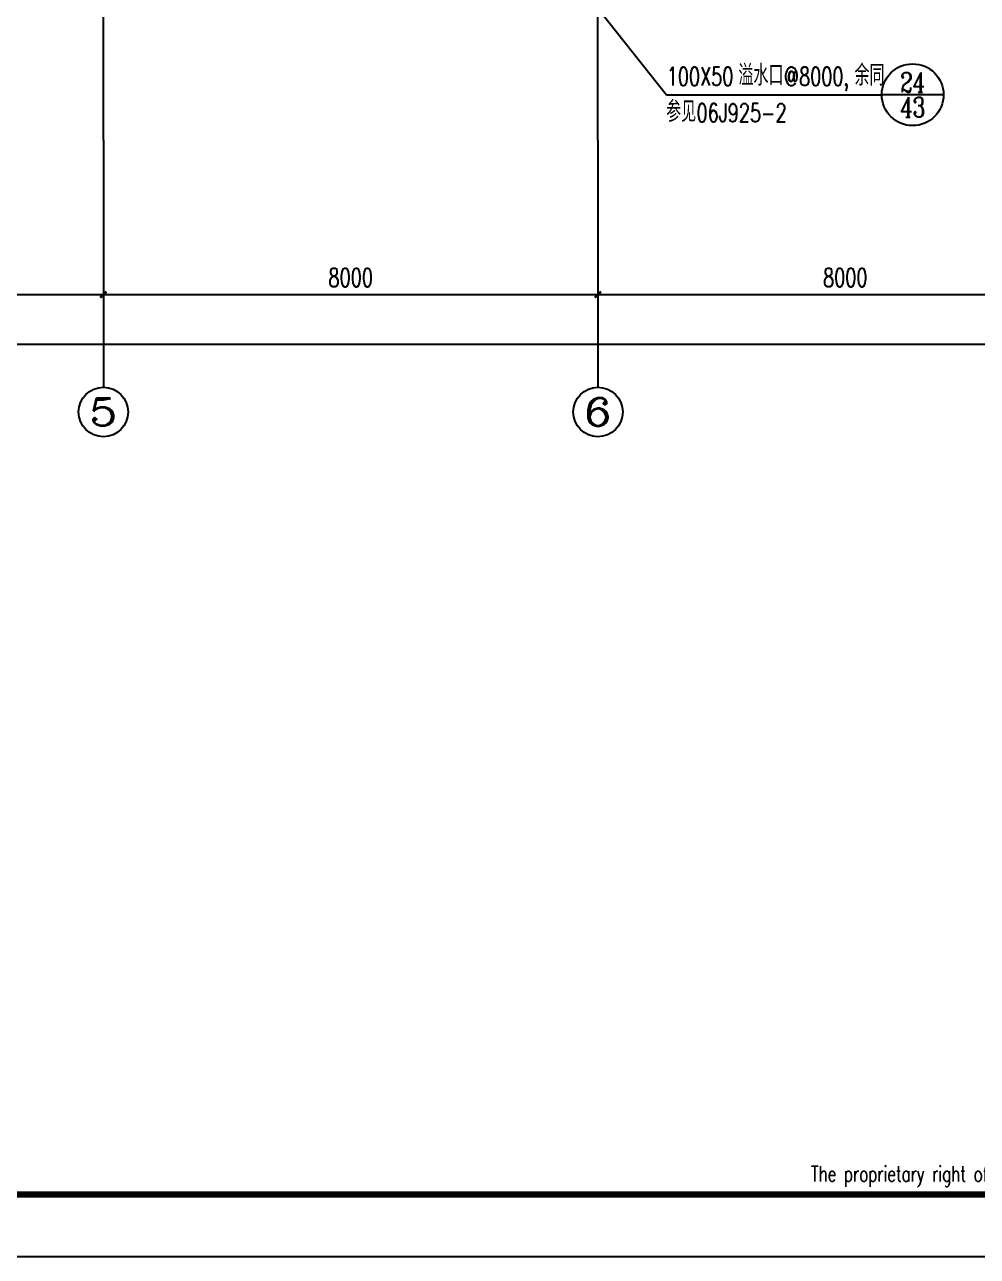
# Model space of a CAD drawing. Extents: x 4414382 to 4540065, y -615151 to -235742.
# Drawn here: x 4497249 to 4512660, y -485691 to -465759 of the extents above; entities that cross this region are included whole.
import ezdxf
from ezdxf.enums import TextEntityAlignment as Align

# ---------------------------------------------------------------- set-up
doc = ezdxf.new("R2010")
doc.units = 0
doc.header["$LTSCALE"] = 1000
doc.header["$MEASUREMENT"] = 0
doc.linetypes.add('DOTE', pattern=[2.42, 2, -0.2, 0.02, -0.2])
doc.layers.get('0').update_dxf_attribs({"linetype": 'CONTINUOUS'})
doc.layers.get('Defpoints').update_dxf_attribs({"linetype": 'CONTINUOUS'})
for name, color, linetype in [('AXIS', 3, 'CONTINUOUS'), ('AXIS_TEXT', 7, 'CONTINUOUS'), ('DIM_IDEN', 3, 'CONTINUOUS'), ('DOTE', 252, 'CONTINUOUS'), ('PUB_TEXT', 7, 'CONTINUOUS'), ('PUB_TITLE', 4, 'CONTINUOUS')]:
    doc.layers.add(name, color=color, linetype=linetype)
doc.styles.add('_TCH_AXIS', font='COMPLEX', dxfattribs={"bigfont": 'GBCBIG'})
doc.styles.add('_TCH_DIM', font='SIMPLEX', dxfattribs={"bigfont": 'GBCBIG'})
doc.styles.add('_TCH_DIM_T3', font='SIMPLEX', dxfattribs={"width": 0.705882, "bigfont": 'GBCBIG'})
doc.styles.add('_TCH_LABEL', font='COMPLEX', dxfattribs={"bigfont": 'GBCBIG'})
doc.styles.add('COMPLEX', font='COMPLEX')
doc.styles.add('ECEC_TQ', font='txt_l.shx', dxfattribs={"bigfont": 'hztxt_l.shx'})
doc.dimstyles.new('_TCH_ARCH&&100', dxfattribs={"dimtxt": 297.5, "dimasz": 100, "dimexe": 250, "dimexo": 300, "dimgap": 126.25, "dimtad": 1, "dimdec": 0, "dimzin": 0, "dimdsep": 46, "dimtxsty": '_TCH_DIM_T3', "dimblk": 'ARCHTICK', "dimcen": 0.09, "dimclrt": 7, "dimazin": 2, "dimtfac": 1, "dimtdec": 0, "dimtix": 1, "dimtmove": 2, "dimatfit": 3, "dimfxl": 0, "dimtolj": 1, "dimtzin": 0, "dimarcsym": 0})

# ---------------------------------------------------------------- blocks, each defined once
blk = doc.blocks.new('_ArchTick')
at = {"color": 0, "linetype": 'ByBlock', "const_width": 0.4}
blk.add_lwpolyline([(-0.5, -0.5), (0.5, 0.5)], dxfattribs=at)
blk = doc.blocks.new('*D283')
at = {"layer": 'AXIS', "color": 0, "lineweight": -2}
for p, q in [((4490523, -467927), (4490523, -470377)), ((4498523, -467927), (4498523, -470377)), ((4490523, -470127), (4498523, -470127))]:
    blk.add_line(p, q, dxfattribs=at)
at = {"layer": 'Defpoints', "color": 0}
for p in [(4490523, -467627), (4498523, -467627), (4498523, -470127)]:
    blk.add_point(p, dxfattribs=at)
at = {"layer": 'AXIS', "color": 0, "lineweight": -2, "xscale": 100, "yscale": 100, "zscale": 100, "rotation": 180}
blk.add_blockref('_ArchTick', (4490523, -470127), dxfattribs=at)
at = {"layer": 'AXIS', "color": 0, "lineweight": -2, "xscale": 100, "yscale": 100, "zscale": 100}
blk.add_blockref('_ArchTick', (4498523, -470127), dxfattribs=at)
at = {"layer": 'AXIS', "color": 7, "insert": (4494523, -469852), "char_height": 297.5, "attachment_point": 5, "style": '_TCH_DIM_T3'}
blk.add_mtext('\\A1;8000', dxfattribs=at)
blk = doc.blocks.new('*D284')
at = {"layer": 'AXIS', "color": 0, "lineweight": -2}
for p, q in [((4498523, -467927), (4498523, -470377)), ((4506523, -467927), (4506523, -470377)), ((4498523, -470127), (4506523, -470127))]:
    blk.add_line(p, q, dxfattribs=at)
at = {"layer": 'Defpoints', "color": 0}
for p in [(4498523, -467627), (4506523, -467627), (4506523, -470127)]:
    blk.add_point(p, dxfattribs=at)
at = {"layer": 'AXIS', "color": 0, "lineweight": -2, "xscale": 100, "yscale": 100, "zscale": 100, "rotation": 180}
blk.add_blockref('_ArchTick', (4498523, -470127), dxfattribs=at)
at = {"layer": 'AXIS', "color": 0, "lineweight": -2, "xscale": 100, "yscale": 100, "zscale": 100}
blk.add_blockref('_ArchTick', (4506523, -470127), dxfattribs=at)
at = {"layer": 'AXIS', "color": 7, "insert": (4502523, -469852), "char_height": 297.5, "attachment_point": 5, "style": '_TCH_DIM_T3'}
blk.add_mtext('\\A1;8000', dxfattribs=at)
blk = doc.blocks.new('*D285')
at = {"layer": 'AXIS', "color": 0, "lineweight": -2}
for p, q in [((4506523, -467927), (4506523, -470377)), ((4514523, -467927), (4514523, -470377)), ((4506523, -470127), (4514523, -470127))]:
    blk.add_line(p, q, dxfattribs=at)
at = {"layer": 'Defpoints', "color": 0}
for p in [(4506523, -467627), (4514523, -467627), (4514523, -470127)]:
    blk.add_point(p, dxfattribs=at)
at = {"layer": 'AXIS', "color": 0, "lineweight": -2, "xscale": 100, "yscale": 100, "zscale": 100, "rotation": 180}
blk.add_blockref('_ArchTick', (4506523, -470127), dxfattribs=at)
at = {"layer": 'AXIS', "color": 0, "lineweight": -2, "xscale": 100, "yscale": 100, "zscale": 100}
blk.add_blockref('_ArchTick', (4514523, -470127), dxfattribs=at)
at = {"layer": 'AXIS', "color": 7, "insert": (4510523, -469852), "char_height": 297.5, "attachment_point": 5, "style": '_TCH_DIM_T3'}
blk.add_mtext('\\A1;8000', dxfattribs=at)
blk = doc.blocks.new('*D287')
at = {"layer": 'AXIS', "color": 0, "lineweight": -2}
for p, q in [((4466123, -467927), (4466123, -471177)), ((4514923, -467927), (4514923, -471177)), ((4466123, -470927), (4514923, -470927))]:
    blk.add_line(p, q, dxfattribs=at)
at = {"layer": 'Defpoints', "color": 0}
for p in [(4466123, -467627), (4514923, -467627), (4514923, -470927)]:
    blk.add_point(p, dxfattribs=at)
at = {"layer": 'AXIS', "color": 0, "lineweight": -2, "xscale": 100, "yscale": 100, "zscale": 100, "rotation": 180}
blk.add_blockref('_ArchTick', (4466123, -470927), dxfattribs=at)
at = {"layer": 'AXIS', "color": 0, "lineweight": -2, "xscale": 100, "yscale": 100, "zscale": 100}
blk.add_blockref('_ArchTick', (4514923, -470927), dxfattribs=at)
at = {"layer": 'AXIS', "color": 7, "insert": (4490523, -470652), "char_height": 297.5, "attachment_point": 5, "style": '_TCH_DIM_T3'}
blk.add_mtext('\\A1;48800', dxfattribs=at)
blk = doc.blocks.new('_AXISO')
blk.add_circle((0, 0), 0.5)
at = {"layer": 'AXIS_TEXT', "style": 'COMPLEX', "width": 1.041667}
blk.add_attdef('A', text='', height=0.56, dxfattribs=at).set_placement((-0.25, -0.28), (0.25, -0.28), align=Align.FIT)

msp = doc.modelspace()

# ---------------------------------------------------------------- linework, layer by layer
at = {"layer": 'AXIS', "color": 0}
for p, q in [((4498523.1, -467627), (4498523.1, -471627)), ((4506523.1, -467627), (4506523.1, -471627))]:
    msp.add_line(p, q, dxfattribs=at)
at = {"layer": 'DIM_IDEN'}
for p, q in [((4506552.8, -465537.9), (4507631.1, -466893.5)), ((4507631.1, -466893.5), (4511113.8, -466893.5)), ((4512113.8, -466893.5), (4511113.8, -466893.5))]:
    msp.add_line(p, q, dxfattribs=at)
msp.add_circle((4511613.8, -466893.5), 500, dxfattribs=at)
at = {"layer": 'DOTE', "linetype": 'DOTE'}
for p, q in [((4498523.1, -467627), (4498523.1, -442627)), ((4506523.1, -467627), (4506523.1, -442627))]:
    msp.add_line(p, q, dxfattribs=at)
at = {"layer": 'PUB_TITLE', "color": 4}
msp.add_lwpolyline([(4447962.2, -485690.7), (4532062.2, -485690.7), (4532062.2, -426290.7), (4447962.2, -426290.7)], close=True, dxfattribs=at)
at = {"layer": 'PUB_TITLE', "color": 4, "const_width": 100}
msp.add_lwpolyline([(4450462.2, -484690.7), (4531062.2, -484690.7), (4531062.2, -427290.7), (4450462.2, -427290.7)], close=True, dxfattribs=at)

# ---------------------------------------------------------------- block references
at = {"layer": 'AXIS', "color": 0}
ref = msp.add_blockref('_AXISO', (4498523.1, -472027), dxfattribs=dict(at, xscale=800, yscale=800, zscale=800))
ref.add_attrib('A', '5', dxfattribs={"layer": 'AXIS_TEXT', "color": 0, "height": 452.5, "style": '_TCH_AXIS', "width": 1.5}).set_placement((4498296.8, -472253.3), (4498749.3, -472253.3), align=Align.FIT)
ref = msp.add_blockref('_AXISO', (4506523.1, -472027), dxfattribs=dict(at, xscale=800, yscale=800, zscale=800))
ref.add_attrib('A', '6', dxfattribs={"layer": 'AXIS_TEXT', "color": 0, "height": 452.5, "style": '_TCH_AXIS', "width": 1.5}).set_placement((4506296.8, -472253.3), (4506749.3, -472253.3), align=Align.FIT)

# ---------------------------------------------------------------- texts
at = {"style": 'ECEC_TQ', "width": 0.72}
msp.add_text('The proprietary right of this document belongs to Anhui Huadong Chemical And Medical Engineering  Co.,Ltd.  and any replication or transfer to the 3rd. side is forbidden without its permission. ', height=250, dxfattribs=at).set_placement((4522062.2, -484390.7), align=Align.MIDDLE)
at = {"layer": 'PUB_TEXT', "style": '_TCH_DIM'}
for s, p in [('溢水口', (4508794.5, -466744.9)), ('余同', (4510671.7, -466744.9)), ('参见', (4507625.8, -467333.5))]:
    msp.add_text(s, height=337.59, dxfattribs=at).set_placement(p)
at = {"layer": 'PUB_TEXT', "style": '_TCH_DIM', "width": 0.705882}
for s, p in [('100X50', (4507634.5, -466744.9)), ('@8000,', (4509531.7, -466744.9)), ('06J925-2', (4508117.3, -467333.5))]:
    msp.add_text(s, height=297.5, dxfattribs=at).set_placement(p)
at = {"layer": 'PUB_TEXT', "style": '_TCH_LABEL'}
for s, width, p, p2 in [('24', 0.729167, (4511412.6, -466853.2), (4511815.1, -466853.2)), ('43', 0.75, (4511412.6, -467255.7), (4511815.1, -467255.7))]:
    msp.add_text(s, height=321.99, dxfattribs=dict(at, width=width)).set_placement(p, p2, align=Align.FIT)

# ---------------------------------------------------------------- dimensions: what is measured, and where the dimension line sits
at = {"layer": 'AXIS', "color": 0}
for p1, p2, distance, picture, middle in [((4466123.1, -467627), (4514923.1, -467627), -3300, '*D287', (4490523.1, -470652)), ((4490523.1, -467627), (4498523.1, -467627), -2500, '*D283', (4494523.1, -469852)), ((4498523.1, -467627), (4506523.1, -467627), -2500, '*D284', (4502523.1, -469852)), ((4506523.1, -467627), (4514523.1, -467627), -2500, '*D285', (4510523.1, -469852))]:
    dim = msp.add_aligned_dim(p1=p1, p2=p2, distance=distance, dimstyle='_TCH_ARCH&&100', dxfattribs=at)
    dim.commit()
    dim.dimension.update_dxf_attribs({"geometry": picture, "text_midpoint": middle})

doc.saveas('drawing.dxf')
